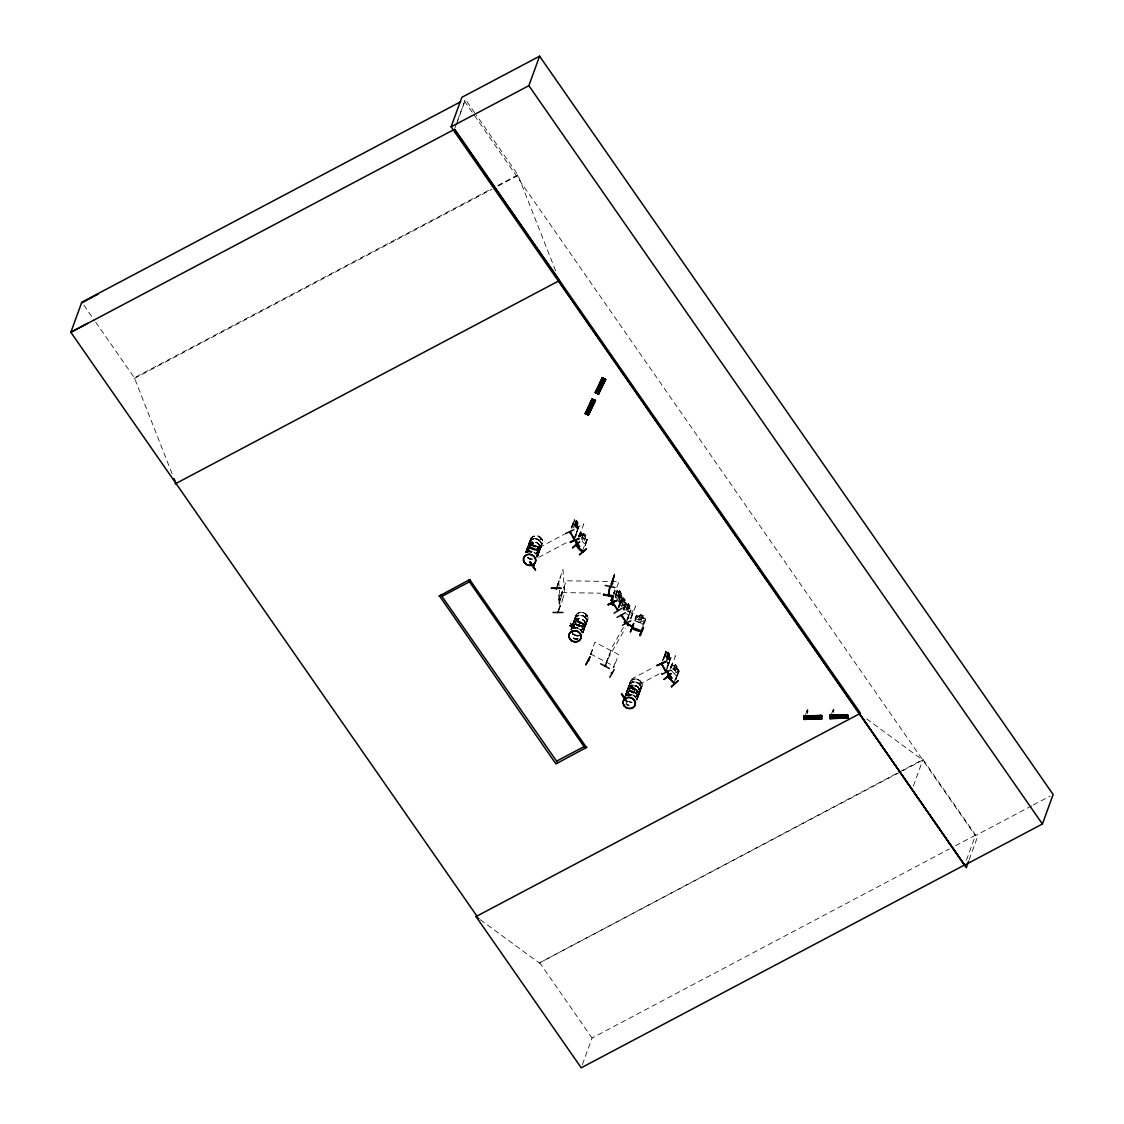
<?xml version="1.0" encoding="UTF-8"?>
<svg xmlns="http://www.w3.org/2000/svg" width="1124" height="1124" viewBox="0 0 1124 1124"><rect width="100%" height="100%" fill="white"/><g stroke="black" fill="none" stroke-linecap="round" stroke-linejoin="round"><path stroke-width="0.75" stroke-dasharray="5 3.75" d="M572.776 523.292L572.734 525.709L575.544 530.781M664.453 657.456L664.453 655.081L664.41 657.512L668.035 663.806L670.115 657.947L669.019 656.121L668.555 660.631L667.361 660.434L665.591 655.39L666.588 652.693L667.53 653.564L668.148 652.075M576.05 524.824L575.235 521.185L575.6 524.571L573.957 524.501L575.797 525.414L576.598 529.179L576.233 525.681L577.792 525.709L575.895 524.669M667.684 656.683L669.468 657.512L667.909 657.47L668.274 660.968L667.459 657.217L665.633 656.29L667.277 656.36L666.911 652.974L667.614 656.5M807.341 713.501L807.889 710.129M833.783 710.523L833.741 709.666M807.819 711.225L807.482 712.925M831.114 715.567L832.772 710.073M833.755 710.775L833.713 709.427M526.819 548.976L526.973 552.095M527.816 547.739L529.502 543.356M529.011 544.494L530.697 540.11M532.27 544.199L533.113 543.538M536.612 548.638L537.328 548.484M538.129 553.514L537.525 556.591A6.337 5.592 20 0 0 533.942 548.329A6.252 5.522 20 0 0 525.934 551.814L527.929 546.348M540.054 539.197L541.023 539.45L540.124 539.014M539.127 552.277L539.295 550.662M540.321 547.486L538.635 551.87M541.445 545.913L541.501 544.241M572.172 625.436L572.327 628.555M573.184 624.199L573.24 622.527M574.364 620.94L574.954 617.863L577.244 615.727L575.909 616.64M577.146 619.816L577.441 619.45M577.216 619.984L578.214 619.661M577.244 620.279L578.481 619.998M582.864 624.761L582.063 625.351M582.316 625.07L582.091 624.832M583.482 629.974L582.892 633.051A6.337 5.592 20 0 0 578.453 624.705A6.337 5.592 20 0 0 570.964 630.072M584.494 628.738L584.606 627.248M584.339 625.618L583.96 630.1M585.618 625.632L585.674 623.946M586.419 615.84L585.674 615.531L586.292 616.191M586.869 620.687L586.264 623.778L583.988 625.913M587.866 619.45C589.454 612.327 577.343 609.053 575.502 616.289C573.914 623.427 586.026 626.7 587.866 619.45L586.756 622.092M626.391 692.145L626.546 695.25M628.583 687.649L630.269 683.266M631.112 686.567L631.548 687.579L632.657 687.368M631.519 686.258L631.857 687.368L632.657 686.539M632.84 686.595L632.686 687.466M637.083 691.471L636.367 692.145M637.659 698.355L637.701 696.669M639.654 682.774L640.455 682.198M638.713 695.433L638.868 693.817M640.146 682.928L640.188 682.647M639.795 692.103L639.893 690.656M641.087 687.396L640.975 688.843L641.944 686.062M642.197 684.685C642.464 692.384 629.876 691.682 629.609 684.488C629.328 676.774 641.93 677.463 642.197 684.657M614.027 576.401L614.097 575.446L610.796 584.536M806.526 711.534L806.681 710.775M806.723 711.099L805.163 716.269M613.142 579.534L613.03 580.209M613.844 576.879L612.088 584.087L614.182 575.839L613.254 579.324M611.049 586.953L612.959 577.792M611.47 585.295L612.257 580.223M612.861 579.591L612.383 582.26L613.367 579.562M611.526 586.419L614.477 574.505M613.901 577.413L611.962 583.426M612.439 580.757L613.114 578.158M833.685 711.169L833.306 712.223L833.868 711M172.113 473.766L134.374 377.776L491.609 188.762M454.953 127.799L456.681 123.05M457.257 121.462L465.322 99.291L475.241 113.538M456.456 124.343L465.322 99.98M555.635 270.856L517.897 174.852L476.239 114.971M528.125 545.8L529.109 543.089M529.306 542.541L530.317 539.829M532.425 544.213L532.888 543.103M536.668 556.043L539.885 547.191L564.15 534.364M536.654 556.942L537.848 553.696M542.274 543.173L541.389 545.632M537.82 555.453L537.342 556.816A6.337 5.592 20 0 0 533.872 548.498A6.337 5.592 20 0 0 525.709 552.151M538.017 554.905L540.026 549.439M540.208 548.891L541.192 546.18M571.245 527.732L574.195 519.386L578.776 527.521M571.54 527.62L574.223 520.243L571.961 528.364M571.666 528.477L574.645 520.988M577.961 522.843L576.879 528.842L575.685 528.645L573.928 523.601L574.912 520.89L575.853 521.761L576.443 520.131L577.961 522.843L577.441 524.29M556.844 586.475L562.998 569.573L564.641 593.556L561.972 600.918M574.842 536.541L578.368 527.577L575.572 537.174M557.462 585.253L560.412 577.132M574.069 539.365L578.481 526.144M557.195 586.475L560.736 576.738M575.263 537.286L578.719 527.451M578.537 536.078L581.052 530.823L578.719 536.359M578.691 537.314L581.052 530.823M579.113 536.471L583.848 523.939L576.275 527.943M579.843 536.977C581.867 536.008 580.096 531.807 580.911 534.026M580.082 536.766L581.164 533.816M580.687 536.429L581.67 533.731L582.991 534.364L583.539 532.734L585.829 534.982L585.098 540.799L583.539 540.827L581.403 538.719M560.665 595.762L562.436 590.887M560.679 596.071L566.243 580.785L618.917 581.628L613.915 594.975M560.988 597.715L564.515 587.655L563.616 587.641L564.515 587.655M558.473 610.051L560.244 605.176M558.502 610.458L560.272 605.583M558.839 610.458L562.365 600.314M582.429 551.097L586.728 539.309L587.36 539.927L585.211 545.828M585.829 543.075L587.304 539.155M584.972 546.025L587.388 539.211L586.798 537.989M571.287 628.274L573.296 622.808M573.479 622.26L574.462 619.549M574.659 619.001L575.685 616.275M578.326 620.293L577.947 619.296M583.37 631.365L585.379 625.899M585.562 625.351L586.559 622.64M610.936 583.749L614.491 573.928M611.133 584.606L614.589 574.8L614.069 577.666M611.428 586.391L612.959 582.457M590.507 654.21L594.891 642.183L618.523 654.533L613.704 667.923M590.901 654.435L592.826 649.293M613.62 593.332L614.8 590.086M613.634 593.641L614.814 590.395M615.685 596.338L616.964 590.1L615.601 596.394C621.024 611.344 625.464 593.57 617.779 590.507M615.376 595.355L616.978 590.929L615.32 597.532M615.531 596.38L617.469 591.646M618.917 592.179L619.45 590.732L621.235 593.317C620.111 597.125 622.19 590.788 619.366 590.774L618.874 592.362L617.807 591.547L616.823 594.259L618.945 599.134L620.265 599.261L621.249 596.563L620.532 594.779M619.324 600.764L620.771 596.746L619.408 603.026L622.724 607.859M618.298 606.932L621.797 597.94L619.071 607.508M617.512 609.742L621.797 597.94M618.79 607.648L621.839 598.53L622.359 601.832L620.546 601.846L622.612 602.661L623.118 605.555M620.687 596.788L622.71 598.994C623.623 594.919 623.202 600.581 621.727 598.137M625.084 599.949L624.466 601.438L625.084 599.949L623.188 597.406M624.213 605.836L625.197 603.124L624.466 601.354M623.792 607.972L625.675 602.576L630.915 610.402L629.342 607.213M624.087 607.831L625.689 603.405L624.031 610.009M623.75 610.163L626.18 604.122M623.567 609.082L626.518 604.024L627.585 604.838L628.161 603.209L629.946 605.794L628.976 611.751L627.656 611.611L625.998 609.194L625.534 606.735M605.681 663.891L609.939 653.62L609.222 654.154M606.089 663.202L609.63 653.451M606.398 663.357L612.144 647.143L623.441 627.347M629.328 607.297L629.861 605.766M627.009 619.422L630.508 610.416L628.316 618.509M626.223 622.218L630.508 610.416M627.487 620.125L631 610.36L628.414 614.94L629.524 614.154M630.536 618.593L632.7 613.03L630.831 618.748M613.156 667.979L615.671 661.221M631.238 618.059L635.622 606.019L628.667 618.2M634.737 620.617L636.662 615.334M635.58 620.94L637.308 616.233L636.353 616.191L637.308 616.233M640.357 614.477L639.795 616.022L638.165 616.008L637.182 618.72L638.292 620.462L641.158 621.558L643.111 620.982L644.108 618.27L642.745 617.202L643.42 615.657L640.357 614.477L643.42 615.657M640.441 614.575L639.823 615.938M642.521 625.267L644.783 619.085L645.626 619.408L643.364 625.59M625.225 695.615L629.904 682.985M625.408 695.897L631.562 678.994L654.308 666.953M625.97 695.236L629.51 685.485L626.166 695.503M632.882 686.624L631.618 686.258L631.576 687.214M480.299 919.741L539.295 962.987L923.015 759.515L975.59 835.09L965.923 861.63M636.915 699.971L637.392 698.608M637.589 698.074L639.598 692.595M639.781 692.047L640.778 689.335M664.41 655.208L665.872 651.189L666.602 651.709M662.373 661.01L665.914 651.302M662.682 660.884L665.9 652.032L664.172 658.678M663.877 658.804L666.321 652.777M669.019 656.121L669.567 654.589C667.53 649.883 668.274 655.081 665.815 651.33M667.052 666.869L670.044 659.366L667.249 668.963M666.279 669.693L670.044 659.366M667.473 667.614L670.466 660.111M670.213 667.881L672.728 662.626L670.396 668.148M670.958 667.487L672.728 662.626M670.873 668.204L672.208 664.228L678.531 669.764L677.646 674.892L676.339 675.707L671.056 670.354L676.381 675.538M671.14 667.937L675.524 655.728L667.951 659.732M673.346 665.52L674.667 666.167L675.215 664.523L677.491 666.785L676.887 668.288L677.772 669.876L676.774 672.588L675.215 672.616L673.079 670.522M674.737 666.096L675.271 664.649M676.803 668.274L677.407 666.757M674.934 680.146L678.404 671.098L679.037 671.716L676.353 679.093M674.105 682.9L678.404 671.098M676.1 679.289L678.98 670.944M582.373 1064.667L592.067 1038.014L949.302 848.999M807.847 709.932L807.102 710.93L807.735 709.75M833.587 709.16L833.053 710.227L833.797 709.23M913.362 786.069L923.015 759.515M969.225 859.593L976.911 838.476M635.734 621.08L642.886 623.764L635.678 621.01C634.667 619.212 635.229 614.772 637.856 615.235L645.64 618.86M644.783 619.085L645.626 619.408M525.695 552.053L526.229 550.676M526.763 549.116L527.353 547.613M531.849 543.215L532.003 544.058M533.282 543.847L532.453 544.55L531.568 543.819M540.883 547.205A6.337 5.592 20 0 0 534.898 538.593A6.337 5.592 20 0 0 530.064 547.037A6.337 5.592 20 0 0 540.883 547.205L541.445 545.941M539.183 552.137L536.429 555.72M572.13 625.562L572.706 624.059M576.809 619.9L578.073 619.563M578.607 620.588L578.509 619.689M585.618 625.661L583.988 628.33M626.349 692.272L626.925 690.768M628.934 686.624L627.459 689.195L628.414 693.649M637.645 698.383L637.111 699.76A6.337 5.592 20 0 0 633.514 691.499A6.252 5.522 20 0 0 625.506 694.983M638.179 696.81L638.755 695.306M607.845 658.945L625.239 628.471M632.7 613.03L632.601 613.887M527.311 547.725L528.28 546.419M526.243 550.648L527.311 549.383M532.003 543.145L532.481 544.142M537.637 548.905L536.963 548.793M539.815 548.61L540.714 547.472A6.337 5.592 20 0 0 534.827 538.761A6.337 5.592 20 0 0 530.008 547.205A6.337 5.592 20 0 0 540.827 547.374M539.97 548.512L540.897 547.346M574.87 619.816L573.802 621.094L576.05 618.973M572.678 624.185L574.884 621.994L577.975 621.277M572.678 625.843L570.936 630.03A6.337 5.592 20 0 1 578.509 624.537A6.337 5.592 20 0 1 582.878 632.938M585.393 615.573L585.997 615.629M586.335 616.008L585.492 615.994M585.183 625.07L586.236 623.792A6.337 5.592 20 0 0 580.195 615.221A6.337 5.592 20 0 0 575.376 623.665A6.337 5.592 20 0 0 586.194 623.834M583.033 631.295L584.002 629.988M628.021 687.804L629.089 686.525M626.897 690.881L627.852 689.588M631.323 686.202L631.182 687.256M626.897 692.539L625.267 695.208A6.337 5.592 20 0 1 633.458 691.667A6.337 5.592 20 0 1 637.027 699.816M639.401 691.78L641.017 689.11L640.076 684.657M638.207 695.025L639.837 692.356L638.896 687.916M637.252 697.99L638.221 696.683M580.532 532.439L586.77 538.031M581.529 532.72L580.532 532.593M586.728 539.309L587.36 539.927M585.899 543.159L584.663 543.904L579.38 538.551M679.065 671L678.475 669.778M679.037 671.716L678.151 671.309M676.339 675.707L677.575 674.807M642.802 623.778L644.361 622.682L645.78 618.79L644.923 617.933M530.556 540.18L533.31 538.747M529.376 543.44L530.697 542.513M531.947 543.299L532.86 543.201M529.516 545.533L528.224 546.559L530.992 544.985M527.184 549.467L528.505 548.54M538.635 549.453L539.942 548.526L537.202 549.987M537.441 552.713L538.761 551.786M536.485 555.593L537.722 554.694M570.388 623.328L571.793 625.422L570.388 623.328L571.034 625.675L569.531 625.661L570.051 626.237C572.79 624.663 572.032 630.662 571.231 626.237M569.531 625.661L571.456 625.365L570.795 623.019M573.591 623.005C577.258 619.45 584.382 621.994 584.606 627.234M570.051 626.237L571.652 625.942M578.172 620.518L578.143 619.774M578.438 620.673L576.879 620.069M572.242 628.667L571.568 626.279L573.465 625.998L571.793 625.422M571.385 625.717L572.945 625.422M572.538 625.913L573.858 625M571.568 626.279L573.465 625.998M574.603 628.021L575.516 628.274M572.439 634.343L573.352 634.596L571.933 632.461M582.808 629.173L584.129 628.246M581.796 632.18L583.075 631.154M630.143 683.35L632.882 681.903L631.393 682.465M628.948 686.595L630.269 685.682M627.81 689.714L630.578 688.141M626.756 692.623L629.51 691.176M626.897 694.955L625.576 695.882A6.337 5.592 20 0 1 635.524 697.203M639.373 689.588L640.61 688.703M639.528 691.696L636.788 693.143M637.027 695.868L638.334 694.941L635.594 696.402M636.015 698.875L637.294 697.864M640.708 618.326L638.601 616.036L639.949 618.439L637.294 619.38L640.455 618.987L642.605 621.417L641.228 618.917L643.743 617.989L640.821 618.369M576.359 532.017L577.314 531.315M576.275 532.059L577.357 531.413M623.539 608.969L624.747 608.379M497.792 185.502L517.897 174.852M134.065 378.633L491.891 189.31M498.087 186.036L517.574 175.723M538.635 557.378L567.437 542.147M621.502 597.195L626.152 604.501M619.352 603.012L622.808 607.733M659.114 673.936L627.276 690.782L627.712 692.3M539.295 962.987L901.167 771.528M902.712 770.713L922.818 760.077L866.632 718.882M955.484 845.726L975.59 835.09M1031.804 805.796L975.393 835.652L463.819 100.205M1033.321 804.995L1050.097 796.115M616.978 590.929L617.188 591.786M621.516 598.094L622.289 598.656M625.689 603.405L625.899 604.262M624.298 608.871C623.286 602.478 625.759 615.502 628.414 614.94M631 611.133L630.227 610.571M629.51 685.485L628.766 685.879L629.707 685.766M582.906 537.019C577.736 528.378 589.355 541.768 583.862 537.946L584.733 541.15L583.258 537.778L581.544 537.946M619.099 595.242L621.136 596.156L619.422 596.184L619.998 599.584L618.931 595.959L616.879 595.13L618.678 595.13L618.158 591.814L619.169 595.341M627.796 607.719L626.869 604.291L627.389 607.606L625.59 607.606L627.642 608.435L628.667 612.088L628.133 608.66L629.847 608.632L627.909 607.943M574.223 520.243L574.35 521.115M578.79 528.322L578.059 527.704M665.9 652.032L666.012 652.904M669.637 654.632L668.021 651.976M670.157 657.933L666.504 651.667M670.452 659.31L670.016 657.976M530.626 542.541L532.116 541.993M529.488 545.688L534.209 545.168L538.185 547.908L535.811 545.632M528.744 551.266L527.24 551.828A6.337 5.592 20 0 1 535.937 554.048M536.022 553.233L537.525 552.685M577.16 615.755L578.663 615.193M575.98 619.001L577.483 618.453M573.788 625.028L575.291 624.466M574.111 627.726L572.608 628.274A6.238 5.508 20 0 1 575.938 621.586A6.238 5.508 20 0 1 583.82 624.607A6.238 5.508 20 0 1 581.811 631.786M582.555 626.447L584.058 625.885M581.375 629.693L582.878 629.145M632.433 679.57L633.908 679.022M630.199 685.71L631.702 685.148M629.047 688.829L633.781 688.324L637.786 691.049M628.33 694.435L626.827 694.983A6.238 5.508 20 0 1 630.157 688.295A6.238 5.508 20 0 1 638.039 691.316A6.238 5.508 20 0 1 636.029 698.482M531.006 544.985L535.755 545.758M528.716 552.109L529.446 552.207M585.871 615.334L585.435 616.064M630.578 688.141L633.838 688.197M628.288 695.264L629.229 695.503M675.117 668.892L677.575 669.497L675.538 669.735L676.395 672.939L674.934 669.581L672.967 669.595M672.545 668.935L674.583 668.822L673.74 665.717L675.201 668.963M832.589 711.351L833.193 710.227M561.958 592.573L600.581 593.191M577.933 621.432L579.562 621.642M614.491 574.982L614.35 575.769M532.579 542.836L533.296 543.468M579.605 621.502L583.567 624.354M636.774 691.583L636.339 691.977M616.865 590.156L617.779 590.592M625.632 602.731L627.67 604.796M590.592 653.971L614.224 666.321M635.383 688.787L636.704 689.855M541.571 538.621C537.932 532.186 526.369 537.483 531.076 544.213C534.701 550.648 546.278 545.365 541.585 538.621L542.274 540.026M531.09 544.199L532.172 545.393M585.843 613.887L586.911 615.095M636.746 689.714L638.825 693.944M624.382 601.41L625.632 603.209M622.893 605.71L620.743 600.848M83.794 305.054L94.697 320.733M95.695 322.167L134.374 377.776M539.506 962.439L592.067 1038.014M615.629 596.324L619.802 602.408M622.12 598.895L622.879 602.057L624.832 602.857L623.103 602.9L623.679 606.117M669.735 659.493L670.157 660.238M665.914 659.957L668.021 663.694M636.704 693.929L637.434 695.349M629.595 690.361A6.337 5.592 20 0 1 634.414 681.917A6.337 5.592 20 0 1 640.413 690.543A6.337 5.592 20 0 1 629.595 690.361L628.527 687.466M585.857 617.947L586.602 619.366M584.677 621.207L585.73 624.129M540.489 541.501L541.557 544.423M582.485 627.234L583.539 630.157M539.309 544.747L540.054 546.166M538.256 547.767L539.239 550.774M581.319 630.508L582.035 631.899M538.199 547.894L538.93 549.285M574.631 622.274L575.376 623.694M537.117 550.774L537.862 552.179M574.195 626.939L573.128 624.017M530.008 547.233L528.954 544.311M528.083 549.074L528.828 550.479M571.99 625.984L572.65 628.372M572.692 632.208L573.352 634.596M638.558 692.314L638.868 693.803M637.406 695.264L637.758 696.852M574.308 620.757L574.673 622.345M540.012 546.095L540.377 547.669M537.82 552.109L538.185 553.696M537.005 556.942L536.64 555.368A6.252 5.522 20 0 1 536.949 556.717M527.76 547.557L528.125 549.144M526.706 550.479L527.016 551.968A6.252 5.522 20 0 1 530.5 545.309A6.252 5.522 20 0 1 538.396 548.329A6.252 5.522 20 0 1 536.387 555.523A6.252 5.522 20 0 0 538.396 548.343A6.252 5.522 20 0 0 530.5 545.309A6.252 5.522 20 0 0 527.128 551.968M558.712 581.361L559.527 593.36M575.249 628.246A6.252 5.522 20 0 1 575.924 619.436A6.252 5.522 20 0 1 585.183 622.991A6.252 5.522 20 0 1 579.717 629.96M575.263 628.105A6.337 5.592 20 0 1 575.938 619.183A6.337 5.592 20 0 1 585.337 622.78A6.337 5.592 20 0 1 579.787 629.847M581.74 632.011A6.252 5.522 20 0 0 583.749 624.818A6.252 5.522 20 0 0 575.853 621.797A6.252 5.522 20 0 0 572.481 628.457A6.337 5.592 20 0 1 581.951 632.053M575.446 627.698A6.252 5.522 20 0 1 577.062 618.495A6.252 5.522 20 0 1 585.702 624.382A6.252 5.522 20 0 1 576.781 628.611M578.017 638.952A6.337 5.592 20 0 1 571.891 637.378M577.919 639.064A6.252 5.522 20 0 1 573.212 638.432M577.174 628.232A6.252 5.522 20 0 1 581.094 630.901M579.197 635.692A6.337 5.592 20 0 1 573.071 634.133M578.115 638.516A6.252 5.522 20 0 1 572.074 636.971M572.734 628.161A6.252 5.522 20 0 1 582.007 631.716M579.113 635.819A6.252 5.522 20 0 1 572.004 633.093M571.09 628.822A6.252 5.522 20 0 1 578.354 624.972A6.252 5.522 20 0 1 583.187 631.913M579.267 635.538A6.337 5.592 20 0 1 573.128 633.964M579.31 635.271A6.252 5.522 20 0 1 573.254 633.725M571.175 629.721A6.252 5.522 20 0 1 578.565 624.424A6.252 5.522 20 0 1 582.864 632.714M572.397 628.723A6.238 5.508 20 0 1 575.769 622.078A6.238 5.508 20 0 1 583.637 625.099A6.238 5.508 20 0 1 581.642 632.264M529.882 551.786A6.252 5.522 20 0 1 530.556 542.976A6.252 5.522 20 0 1 539.815 546.531A6.252 5.522 20 0 1 534.35 553.5M531.259 552.572A6.337 5.592 20 0 1 529.727 543.271A6.337 5.592 20 0 1 539.773 545.842A6.337 5.592 20 0 1 534.434 553.387M531.427 552.151A6.252 5.522 20 0 1 529.91 542.976A6.252 5.522 20 0 1 539.829 545.519A6.252 5.522 20 0 1 534.56 552.952M531.315 552.404A6.337 5.592 20 0 1 529.783 543.117A6.337 5.592 20 0 1 539.829 545.674A6.337 5.592 20 0 1 534.49 553.219M527.03 552.263A6.238 5.508 20 0 1 530.402 545.618A6.238 5.508 20 0 1 538.284 548.638A6.238 5.508 20 0 1 536.274 555.804M532.369 558.979A6.252 5.522 20 0 1 527.901 557.265M537.511 556.254A6.252 5.522 20 0 0 533.984 548.217A6.337 5.592 20 0 0 525.779 551.982M532.298 559.246A6.337 5.592 20 0 1 527.774 557.504M530.556 559.302A6.252 5.522 20 0 1 527.69 557.813M525.723 552.362A6.252 5.522 20 0 1 533.774 548.765A6.252 5.522 20 0 1 537.3 556.802M530.612 559.19A6.337 5.592 20 0 1 527.704 557.673M526.158 552.587A6.252 5.522 20 0 1 535.937 553.893M536.654 555.425A6.337 5.592 20 0 1 536.963 556.9M527.184 552.249A6.252 5.522 20 0 1 534.673 553.261M527.198 551.996A6.337 5.592 20 0 1 534.799 553.022M536.598 555.593A6.337 5.592 20 0 1 536.907 557.068M630.803 695.854A6.252 5.522 20 0 1 629.299 686.694A6.252 5.522 20 0 1 639.205 689.223A6.252 5.522 20 0 1 633.936 696.655M634.006 696.543A6.337 5.592 20 0 0 639.359 689.012A6.337 5.592 20 0 0 629.299 686.441A6.337 5.592 20 0 0 630.831 695.742A6.337 5.592 20 0 1 629.37 686.272A6.337 5.592 20 0 1 639.416 688.843A6.337 5.592 20 0 1 634.077 696.374M626.7 695.138A6.252 5.522 20 0 1 630.086 688.478A6.252 5.522 20 0 1 637.982 691.499A6.252 5.522 20 0 1 635.973 698.692M631 695.32A6.252 5.522 20 0 1 629.496 686.146A6.252 5.522 20 0 1 639.401 688.675A6.252 5.522 20 0 1 634.133 696.121M626.616 695.433A6.238 5.508 20 0 1 629.988 688.773A6.238 5.508 20 0 1 637.856 691.794A6.238 5.508 20 0 1 635.861 698.973M631.744 702.683A6.252 5.522 20 0 1 630.143 702.458M625.309 695.517A6.252 5.522 20 0 1 633.36 691.92A6.252 5.522 20 0 1 636.887 699.957M631.941 702.135A6.252 5.522 20 0 1 628.808 701.334M637.083 699.409A6.252 5.522 20 0 0 633.557 691.372A6.337 5.592 20 0 0 625.351 695.138M631.814 702.57A6.337 5.592 20 0 1 630.185 702.345M631.885 702.402A6.337 5.592 20 0 1 628.709 701.587M627.431 705.127A6.252 5.522 20 0 1 626.096 704.228M626.756 695.419A6.252 5.522 20 0 1 632.924 695.517M629.061 705.436A6.337 5.592 20 0 1 626.166 703.919M629.159 705.169A6.252 5.522 20 0 1 626.293 703.68M625.745 695.742A6.252 5.522 20 0 1 635.51 697.063M627.459 705.015A6.337 5.592 20 0 1 626.11 704.088M626.785 695.152A6.337 5.592 20 0 1 635.453 697.372M612.763 582.668L612.959 583.539L612.763 582.668M575.671 522.253L574.687 524.95L576.106 527.479L577.104 524.768L575.671 522.253M576.542 521.002L577.286 523.11L576.542 521.002M582.808 534.855L581.825 537.567L583.96 539.661L584.944 536.963L582.808 534.855M583.806 533.535L585 535.375L583.806 533.535M618.692 592.84L617.708 595.551L619.366 597.968L620.364 595.27L618.692 592.84M619.605 591.589L620.504 593.627L619.605 591.589M622.626 599.429L621.628 602.141L623.314 604.543L624.298 601.846L622.626 599.429M623.539 598.165L624.438 600.202L623.539 598.165M627.403 605.33L626.419 608.028L628.077 610.444L629.075 607.747L627.403 605.33M628.316 604.066L629.215 606.103L628.316 604.066M639.697 616.598L638.713 619.296L641.579 620.392L642.563 617.694L639.697 616.598M640.821 615.095L642.492 616.289L640.821 615.095M667.347 654.042L666.363 656.753L667.782 659.282L668.766 656.571L667.347 654.042M668.218 652.805L668.963 654.913L668.218 652.805M674.484 666.644L673.501 669.356L675.636 671.464L676.62 668.752L674.484 666.644M675.482 665.338L676.676 667.164L675.482 665.338M573.774 621.122L573.24 622.485L573.788 621.122M672.208 665.001L672.588 665.815L672.208 665.001M529.896 548.02L528.435 548.568L529.938 548.02M586.925 620.87L586.559 619.296L586.854 620.757M576.57 620.532A6.252 5.522 20 0 0 587.234 620.701A6.252 5.522 20 0 0 581.319 612.201A6.252 5.522 20 0 0 576.57 620.532M576.471 620.813A6.238 5.508 20 0 0 587.121 620.982A6.238 5.508 20 0 0 581.22 612.496A6.238 5.508 20 0 0 576.471 620.813M575.376 623.82A6.252 5.522 20 0 0 586.04 623.989A6.252 5.522 20 0 0 580.125 615.488A6.252 5.522 20 0 0 575.376 623.82M575.432 623.497A6.337 5.592 20 0 0 586.25 623.665A6.337 5.592 20 0 0 580.251 615.053A6.337 5.592 20 0 0 575.432 623.497M575.572 623.272A6.252 5.522 20 0 0 586.236 623.441A6.252 5.522 20 0 0 580.321 614.94A6.252 5.522 20 0 0 575.572 623.272M531.202 544.1A6.252 5.522 20 0 0 541.866 544.269A6.252 5.522 20 0 0 535.951 535.769A6.252 5.522 20 0 0 531.202 544.1M531.118 544.353A6.238 5.508 20 0 0 541.768 544.522A6.238 5.508 20 0 0 535.867 536.036A6.238 5.508 20 0 0 531.118 544.353M530.008 547.36A6.252 5.522 20 0 0 540.686 547.529A6.252 5.522 20 0 0 534.771 539.028A6.252 5.522 20 0 0 530.008 547.36M530.205 546.812A6.252 5.522 20 0 0 540.883 546.981A6.252 5.522 20 0 0 534.968 538.48A6.252 5.522 20 0 0 530.205 546.812M630.789 687.242A6.252 5.522 20 0 0 641.453 687.41A6.252 5.522 20 0 0 635.538 678.91A6.252 5.522 20 0 0 630.789 687.242M630.69 687.509A6.238 5.508 20 0 0 641.34 687.677A6.238 5.508 20 0 0 635.439 679.205A6.238 5.508 20 0 0 630.69 687.509M629.595 690.515A6.252 5.522 20 0 0 640.259 690.684A6.252 5.522 20 0 0 634.343 682.184A6.252 5.522 20 0 0 629.595 690.515M629.651 690.192A6.337 5.592 20 0 0 640.469 690.375A6.337 5.592 20 0 0 634.47 681.748A6.337 5.592 20 0 0 629.651 690.192M629.791 689.967A6.252 5.522 20 0 0 640.455 690.136A6.252 5.522 20 0 0 634.554 681.636A6.252 5.522 20 0 0 629.791 689.967"/><path stroke-width="1.5" d="M605.85 665.113L604.895 666.026L605.344 665.253M628.794 624.944L628.471 625.239M608.477 594.821L609.039 594.217M609.84 586.953L609.798 586.644M610.276 586.883L610.093 587.641L610.374 586.25M803.758 716.044L821.616 715.524L803.885 717.056L803.758 715.988L821.532 715.51L821.644 716.536L803.871 716.986M804.166 719.458L803.829 716.114L804.208 718.77M804.11 718.531L821.981 718.531L804.152 719.43M821.644 716.297L803.871 716.733M821.925 718.981L821.574 715.665M847.608 715.595L847.566 714.822L829.709 715.286L829.835 716.339L847.622 715.51L829.821 716.283M830.116 718.756L829.779 715.412M830.032 717.857L847.932 717.829L847.566 714.822L829.709 715.314L847.482 714.836L847.889 717.927L830.102 718.686L829.99 717.73L847.875 717.955L830.102 718.433M552.994 612.496L562.941 612.468M588.259 660.42L587.993 661.249L588.695 660.8M587.993 661.179L588.695 660.547M576.317 544.494L576.078 544.69M577.019 545.056L576.837 545.505M583.216 551.294L582.19 551.434L582.597 550.676M667.6 676.915L674.541 683.252M667.67 677.027L667.993 676.283M668.302 677.603C667.403 674.456 675.805 686.3 674.147 682.521M533.788 565.007L533.703 565.892L533.563 565.021M577.005 542.147L576.205 542.456M605.19 585.463L614.954 587.557M624.705 697.962L625.562 697.133M668.71 674.639L667.6 674.85L668.527 674.372M668.021 675.117L668.682 673.936M603.504 594.807C612.903 593.978 620.406 599.289 603.518 594.736M608.295 595.214L609.868 586.602M609.854 586.7L608.73 595.242M556.225 588.456L556.717 588.47M604.937 665.844L605.358 664.846M628.92 624.466L628.358 625.745L628.119 624.958M576.935 545.688L576.219 544.915L583.075 551.673M612.341 602.787L612.945 603.658L613.367 602.871M617.216 609.882L618.059 610.529L612.636 602.633M626.574 622.654L621.052 615.264M626.518 621.825L625.843 622.359L626.897 622.373M451.103 126.829L461.838 97.338L539.59 56.2L1053.146 794.499L1042.412 823.99L964.659 865.129L451.103 126.829L528.856 85.677L539.59 56.2M586.728 747.305L555.916 763.913L439.287 595.678M440.889 594.835L557.644 762.69M441.957 596.366L469.425 581.825M468.371 580.293L585.126 748.148M439.147 596.057L469.973 579.45M530.191 561.86L529.643 562.351L535.516 570.009L530.177 561.874L535.46 570.009M589.018 405.736L592.095 407.014M589.721 404.261L592.798 405.553M591.055 401.507L594.132 402.785M591.533 400.523L594.61 401.802M532.987 565.316L533.549 565.484M533.268 565.723L533.731 565.765M599.19 384.675L602.267 385.954M599.893 383.214L602.97 384.492M533.731 565.808L533.745 565.133M600.511 381.907L603.588 383.186M601.228 380.446L604.305 381.724M602.141 378.015L603.195 378.493L596.184 392.894L595.425 392.459L602.436 377.903L605.485 379.294L604.572 379.139L597.645 393.569L598.628 394.018L595.172 392.417L602.127 378.001L605.639 379.617L598.6 394.004M565.344 533.689L573.872 529.769M570.556 532.228L570.037 532.987L569.742 531.652M574.701 539.773L570.037 531.526M570.233 531.652L570.374 532.748M551.322 588.386L561.298 588.33L551.406 588.133M570.135 541.866L578.832 538.551M574.687 539.562L574.181 540.321L573.83 539.098M556.085 588.92L556.254 588.049M574.238 538.761L579.773 546.573M556.464 588.99L556.591 588.049M574.252 539.745L569.98 532.045M579.464 541.993L572.608 547.669M576.471 542.85L576.036 542.752M575.924 543.047L576.781 542.147M576.542 544.578C574.771 545.393 582.991 553.949 583.216 551.153M559.049 594.849L559.513 604.08M559.583 598.909L559.246 599.738L560.454 599.457M560.342 599.766L560.272 598.923M560.37 599.022L560.103 599.359M557.883 611.681L557.701 612.538L558.178 611.765M558.221 611.681L558.347 612.046M579.506 554.792L586.63 548.765L579.605 554.568M609.63 587.374L610.037 586.18M608.239 595.144L608.618 594.034M590.016 656.978L585.899 664.579M608.351 604.867L616.725 600.314L608.281 604.726M612.271 600.16L611.077 600.623L611.358 599.738M611.273 600.132L612.257 599.851M612.046 599.752L611.203 600.202M612.51 602.352L617.764 610.107M612.524 604.684L612.369 595.917L612.931 604.909M556.591 761.159L584.058 746.631M614.069 613.17L622.134 608.21M617.062 617.343L625.422 612.791M621.502 614.688L626.7 622.822M621.698 614.8L621.881 615.797M621.656 616.135L622.078 615.348M605.808 664.986L605.386 666.068M622.485 625.239L630.873 620.757M627.965 625.38L628.611 624.312M611.526 672.588L611.582 673.557L611.625 672.531M611.934 672.686L611.625 673.501M630.409 631.941L633.697 623.441L630.48 631.688M632.222 627.234C630.887 629.51 641.692 632.503 641.495 630.775M632.447 627.22L632.124 628.119L641.256 631.126M633.107 627.023L624.284 622.232L633.135 626.883M633.009 628.021L633.107 627.473M633.163 627.599L632.854 628.33M640.778 630.395L640.441 631.295L640.497 630.536M641.116 631.491L641.425 630.648M640.301 635.678L643.462 627.403L639.865 635.271M621.797 693.705L627.164 701.769M624.663 697.119L625.408 697.597M657.02 665.492L665.858 661.769L657.09 665.324M661.418 663.441L665.815 672.026M661.91 663.455L661.783 664.2M662.233 664.017L661.629 664.635M661.797 673.599L661.966 674.316L670.55 670.073M661.615 663.75L666.167 671.913L666.04 670.297L671.787 678.208L666.377 670.311L671.464 678.193M664.284 679.458L671.14 673.782M668.597 673.978L667.754 674.709M668.344 677.14L668.696 676.845M671.253 686.609L678.292 680.54L671.562 686.933M674.892 682.956L674.442 683.715M813.369 715.862L813.762 718.756M815.167 715.805L815.574 718.7M816.769 715.763L817.176 718.658M818.581 715.707L818.975 718.615M821.939 718.629L804.096 718.615M841.117 715.103L841.525 717.997M842.719 715.061L843.126 717.955M844.531 715.005L844.925 717.913M845.726 714.976L846.133 717.871M964.659 865.129L558.6 281M968.635 861.223L966.275 867.714L859.607 713.74M639.781 635.51L643.083 627.023L639.865 635.481M600.595 663.792L609.405 668.527M574.519 540.082L573.718 539.408M585.407 413.66L592.25 399.048L585.632 413.772M595.565 392.613L602.408 378.001M585.59 413.744L592.84 399.315M602.548 378.212L596.24 392.908M594.624 400.228L587.515 414.644L588.288 414.911L595.467 400.678L594.68 400.172L587.487 414.63L594.399 400.186L595.397 400.65M605.611 379.617L604.852 379.125L597.673 393.583L598.656 394.032M598.01 393.737L604.572 379.125M585.281 413.463L588.512 415.093L594.989 400.453M588.259 414.911L595.313 400.341L591.997 399.09L592.812 399.371M598.432 393.85L605.485 379.294M559.218 599.429L560.216 599.457M585.801 664.832L589.988 657.006M609.77 677.365L614.196 669.665M633.023 627.164L624.438 622.05M572.538 547.922L579.647 541.88M663.863 679.346L670.888 673.529M626.756 702.008L621.361 694.098M81.49 303.058L98.097 294.123M87.461 323.361L70.854 332.297L476.983 916.172L476.084 916.65L478.894 918.715M460.685 101.736L81.799 302.201L70.854 332.297L454.377 129.386L860.506 713.262L476.014 916.552L581.22 1067.8L964.743 864.89M175.091 483.924L559.513 280.522L454.686 129.218M608.056 604.431L616.626 600.553M570.289 542.485L579.015 538.888M665.548 661.558L657.048 665.605M803.801 716.438L821.574 715.974M829.751 715.693L847.524 715.271M830.06 717.267L830.102 716.339M830.046 717.913L847.749 717.224L847.875 718.25M602.956 378.31L595.453 392.417M605.443 379.392L598.488 393.807M585.07 413.52L592.278 398.964L593.008 399.554M612.369 595.945L612.383 604.923L611.976 595.903M633.219 627.754L639.05 629.974M596.423 390.955L598.994 392.121M596.156 390.941L599.19 392.332M595.72 392.417L598.291 393.583M586.264 412.002L588.836 413.182M585.983 412.002L589.032 413.393M585.562 413.477L588.119 414.644M528.856 85.677L1042.412 823.99M469.832 579.815L586.587 747.671M666.335 670.311L671.759 678.208M174.051 478.613L175.99 483.446M831.591 715.356L831.943 718.362M805.627 716.058L805.992 719.065M590.198 405.441L591.66 405.736L590.198 405.441M600.371 384.38L601.818 384.675L600.371 384.38M813.762 717.07L815.209 717.379L813.762 717.07M839.712 716.367L841.159 716.676L839.712 716.367M603.588 594.357L613.367 596.451L603.602 594.315M590.395 402.87L593.388 404.345L590.395 402.87M601.733 379.364L604.74 380.853L601.733 379.364M819.817 715.581L820.141 718.686L819.817 715.581M839.361 715.047L839.684 718.152L839.361 715.047M569.826 639.064A6.252 5.522 20 0 0 580.49 639.233A6.252 5.522 20 0 0 574.575 630.733A6.252 5.522 20 0 0 569.826 639.064M569.896 638.882A6.238 5.508 20 0 0 580.546 639.05A6.238 5.508 20 0 0 574.645 630.564A6.238 5.508 20 0 0 569.896 638.882M524.458 562.604A6.252 5.522 20 0 0 535.136 562.773A6.252 5.522 20 0 0 529.221 554.273A6.252 5.522 20 0 0 524.458 562.604M524.458 562.618A6.252 5.522 20 0 0 535.122 562.787A6.252 5.522 20 0 0 529.207 554.287A6.252 5.522 20 0 0 524.458 562.618M624.045 705.774A6.252 5.522 20 0 0 634.709 705.942A6.252 5.522 20 0 0 628.794 697.442A6.252 5.522 20 0 0 624.045 705.774M624.115 705.577A6.238 5.508 20 0 0 634.765 705.746A6.238 5.508 20 0 0 628.864 697.259A6.238 5.508 20 0 0 624.115 705.577"/></g></svg>
